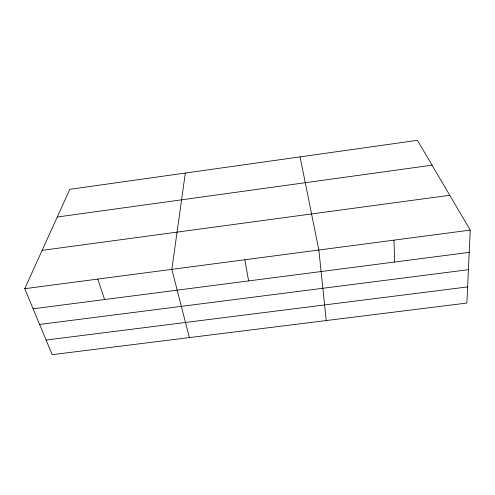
<?xml version="1.0" encoding="UTF-8"?>
<svg xmlns="http://www.w3.org/2000/svg" width="495" height="495" viewBox="0 0 495 495"><rect width="100%" height="100%" fill="white"/><g stroke="black" fill="none" stroke-linecap="round" stroke-linejoin="round"><path stroke-width="0.74" d="M470.25 230.107L466.859 303.051L52.173 354.668L24.75 288.69L69.814 189.325L417.446 140.333L470.25 230.107L24.75 288.69M185.334 173.046L171.833 269.348L189.368 337.59M57.253 217.014L432.055 165.175M42.131 250.365L449.757 195.271M33.103 308.793L469.217 252.382M39.612 324.448L468.412 269.695M46.091 340.034L467.614 286.914M97.75 279.093L104.624 299.543M300.063 156.878L318.848 250.018L326.224 320.556M244.808 259.751L248.626 280.919M393.989 240.137L394.62 262.034"/></g></svg>
